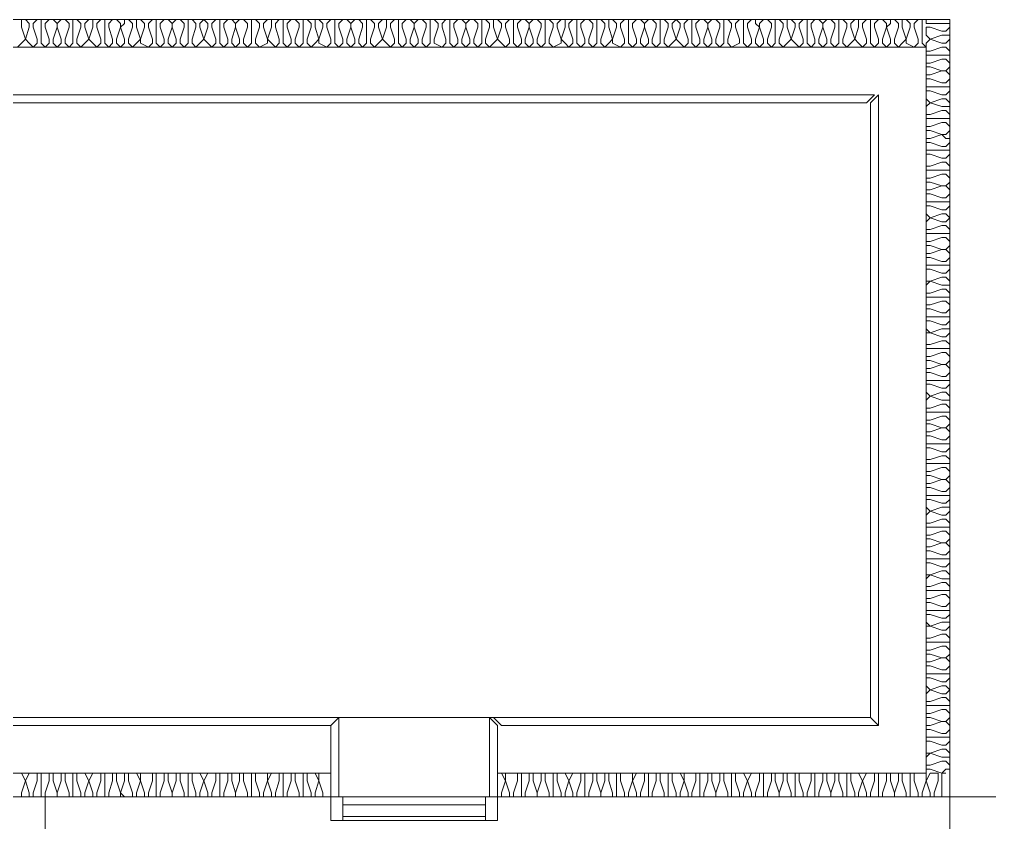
# Model space of a CAD drawing. Header units: millimetres. Extents: x -4011 to 126995, y -1911 to 106700.
# Drawn here: x 64453 to 68254, y 38977 to 42124 of the extents above; entities that cross this region are included whole.
import ezdxf

# ---------------------------------------------------------------- set-up
doc = ezdxf.new("R2010")
doc.units = ezdxf.units.MM
doc.layers.add('PDF_형상', color=7, linetype='Continuous')

msp = doc.modelspace()

# ---------------------------------------------------------------- linework, layer by layer
at = {"layer": 'PDF_형상', "lineweight": 5}
for points in [[(62953.4, 42124.4), (68098.4, 42124.4), (68098.4, 30777.2), (69404.1, 30777.2), (69404.1, 30979.3), (68300.5, 30979.3), (68300.5, 34430.1), (71704.7, 34430.1), (71704.7, 31181.3), (71906.7, 31181.3), (71906.7, 38673.6)], [(64445.6, 42015.5), (64461.1, 42031.1), (64476.7, 42046.6), (64492.2, 42031.1), (64507.8, 42015.5), (64523.3, 42031.1), (64523.3, 42046.6), (64507.8, 42093.3), (64507.8, 42108.8), (64523.3, 42124.4), (64538.9, 42124.4), (64538.9, 42108.8), (64538.9, 42093.3), (64538.9, 42046.6), (64538.9, 42031.1), (64554.4, 42015.5), (64569.9, 42031.1), (64569.9, 42046.6), (64554.4, 42093.3), (64554.4, 42108.8), (64569.9, 42124.4), (64585.5, 42124.4), (64601, 42108.8), (64601, 42093.3), (64585.5, 42046.6), (64585.5, 42031.1), (64601, 42015.5), (64616.6, 42031.1), (64616.6, 42046.6), (64601, 42093.3), (64601, 42108.8), (64616.6, 42124.4), (64632.1, 42124.4), (64647.7, 42108.8), (64647.7, 42093.3), (64632.1, 42046.6), (64632.1, 42031.1), (64647.7, 42015.5), (64663.2, 42031.1), (64663.2, 42046.6), (64663.2, 42093.3), (64663.2, 42108.8), (64663.2, 42124.4), (64678.8, 42124.4), (64694.3, 42108.8), (64694.3, 42093.3), (64678.8, 42046.6), (64678.8, 42031.1), (64694.3, 42015.5), (64709.8, 42031.1), (64725.4, 42046.6), (64740.9, 42031.1), (64756.5, 42015.5), (64772, 42031.1), (64772, 42046.6), (64756.5, 42093.3), (64756.5, 42108.8), (64772, 42124.4), (64787.6, 42124.4), (64787.6, 42108.8), (64787.6, 42093.3), (64787.6, 42046.6), (64787.6, 42031.1), (64803.1, 42015.5), (64818.7, 42031.1), (64818.7, 42046.6), (64803.1, 42093.3), (64803.1, 42108.8), (64818.7, 42124.4), (64834.2, 42124.4), (64849.7, 42108.8), (64849.7, 42093.3), (64834.2, 42046.6), (64834.2, 42031.1), (64849.7, 42015.5), (64865.3, 42031.1), (64865.3, 42046.6), (64849.7, 42093.3), (64865.3, 42108.8), (64865.3, 42124.4), (64880.8, 42124.4), (64896.4, 42108.8), (64896.4, 42093.3), (64880.8, 42046.6), (64880.8, 42031.1), (64896.4, 42015.5), (64911.9, 42031.1), (64927.5, 42046.6), (64927.5, 42031.1), (64958.5, 42015.5), (64974.1, 42031.1), (64974.1, 42046.6), (64958.5, 42093.3), (64958.5, 42108.8), (64974.1, 42124.4), (64989.6, 42124.4), (64989.6, 42108.8), (64989.6, 42093.3), (64989.6, 42046.6), (64989.6, 42031.1), (65005.2, 42015.5), (65020.7, 42031.1), (65020.7, 42046.6), (65005.2, 42093.3), (65005.2, 42108.8), (65020.7, 42124.4), (65036.3, 42124.4), (65051.8, 42108.8), (65051.8, 42093.3), (65036.3, 42046.6), (65036.3, 42031.1), (65051.8, 42015.5), (65067.4, 42031.1), (65067.4, 42046.6), (65051.8, 42093.3), (65051.8, 42108.8), (65067.4, 42124.4), (65082.9, 42124.4), (65098.4, 42108.8), (65098.4, 42093.3), (65082.9, 42046.6), (65082.9, 42031.1), (65098.4, 42015.5), (65114, 42031.1), (65114, 42046.6), (65114, 42093.3), (65114, 42108.8), (65114, 42124.4), (65129.5, 42124.4), (65145.1, 42108.8), (65145.1, 42093.3), (65129.5, 42046.6), (65129.5, 42031.1), (65145.1, 42015.5), (65160.6, 42031.1), (65176.2, 42046.6), (65191.7, 42031.1), (65207.3, 42015.5), (65222.8, 42031.1), (65222.8, 42046.6), (65207.3, 42093.3), (65207.3, 42108.8), (65222.8, 42124.4), (65238.3, 42124.4), (65238.3, 42108.8), (65238.3, 42093.3), (65238.3, 42046.6), (65238.3, 42031.1), (65253.9, 42015.5), (65269.4, 42031.1), (65269.4, 42046.6), (65253.9, 42093.3), (65253.9, 42108.8), (65269.4, 42124.4), (65285, 42124.4), (65300.5, 42108.8), (65300.5, 42093.3), (65285, 42046.6), (65285, 42031.1), (65300.5, 42015.5), (65316.1, 42031.1), (65316.1, 42046.6), (65300.5, 42093.3), (65300.5, 42108.8), (65316.1, 42124.4), (65331.6, 42124.4), (65347.1, 42108.8), (65347.1, 42093.3), (65331.6, 42046.6), (65331.6, 42031.1), (65347.1, 42015.5), (65362.7, 42031.1), (65362.7, 42046.6), (65362.7, 42093.3), (65362.7, 42108.8), (65362.7, 42124.4), (65378.2, 42124.4), (65393.8, 42108.8), (65393.8, 42093.3), (65378.2, 42046.6), (65378.2, 42031.1), (65393.8, 42015.5), (65424.9, 42031.1), (65424.9, 42046.6), (65440.4, 42031.1), (65456, 42015.5), (65471.5, 42031.1), (65471.5, 42046.6), (65456, 42093.3), (65456, 42108.8), (65471.5, 42124.4), (65487, 42124.4), (65487, 42108.8), (65487, 42093.3), (65487, 42046.6), (65487, 42031.1), (65502.6, 42015.5), (65518.1, 42031.1), (65518.1, 42046.6), (65502.6, 42093.3), (65502.6, 42108.8), (65518.1, 42124.4), (65533.7, 42124.4), (65549.2, 42108.8), (65549.2, 42093.3), (65533.7, 42046.6), (65533.7, 42031.1), (65549.2, 42015.5), (65564.8, 42031.1), (65564.8, 42046.6), (65564.8, 42093.3), (65564.8, 42108.8), (65564.8, 42124.4), (65580.3, 42124.4), (65595.9, 42108.8), (65595.9, 42093.3), (65580.3, 42046.6), (65580.3, 42031.1), (65595.9, 42015.5), (65611.4, 42031.1), (65626.9, 42046.6), (65626.9, 42031.1), (65658, 42015.5), (65673.6, 42031.1), (65673.6, 42046.6), (65658, 42093.3), (65658, 42108.8), (65673.6, 42124.4), (65689.1, 42124.4), (65689.1, 42108.8), (65689.1, 42093.3), (65689.1, 42046.6), (65689.1, 42031.1), (65704.7, 42015.5), (65720.2, 42031.1), (65720.2, 42046.6), (65704.7, 42093.3), (65704.7, 42108.8), (65720.2, 42124.4), (65735.7, 42124.4), (65751.3, 42108.8), (65751.3, 42093.3), (65735.7, 42046.6), (65735.7, 42031.1), (65751.3, 42015.5), (65766.8, 42031.1), (65766.8, 42046.6), (65751.3, 42093.3), (65751.3, 42108.8), (65766.8, 42124.4), (65782.4, 42124.4), (65797.9, 42108.8), (65797.9, 42093.3), (65782.4, 42046.6), (65782.4, 42031.1), (65797.9, 42015.5), (65813.5, 42031.1), (65813.5, 42046.6), (65813.5, 42093.3), (65813.5, 42108.8), (65813.5, 42124.4), (65829, 42124.4), (65844.6, 42108.8), (65844.6, 42093.3), (65829, 42046.6), (65829, 42031.1), (65844.6, 42015.5), (65860.1, 42031.1), (65875.6, 42046.6), (65891.2, 42031.1), (65906.7, 42015.5), (65922.3, 42031.1), (65922.3, 42046.6), (65906.7, 42093.3), (65906.7, 42108.8), (65922.3, 42124.4), (65937.8, 42124.4), (65937.8, 42108.8), (65937.8, 42093.3), (65937.8, 42046.6), (65937.8, 42031.1), (65953.4, 42015.5), (65968.9, 42031.1), (65968.9, 42046.6), (65953.4, 42093.3), (65953.4, 42108.8), (65968.9, 42124.4), (65984.5, 42124.4), (66000, 42108.8), (66000, 42093.3), (65984.5, 42046.6), (65984.5, 42031.1), (66000, 42015.5), (66015.5, 42031.1), (66015.5, 42046.6), (66000, 42093.3), (66000, 42108.8), (66015.5, 42124.4), (66031.1, 42124.4), (66046.6, 42108.8), (66046.6, 42093.3), (66031.1, 42046.6), (66031.1, 42031.1), (66046.6, 42015.5), (66062.2, 42031.1), (66062.2, 42046.6), (66062.2, 42093.3), (66062.2, 42108.8), (66062.2, 42124.4), (66077.7, 42124.4), (66093.3, 42108.8), (66093.3, 42093.3), (66077.7, 42046.6), (66077.7, 42031.1), (66108.8, 42015.5), (66124.3, 42031.1), (66124.3, 42046.6), (66108.8, 42093.3), (66108.8, 42108.8), (66124.3, 42124.4), (66139.9, 42124.4), (66139.9, 42108.8), (66139.9, 42093.3), (66139.9, 42046.6), (66139.9, 42031.1), (66155.4, 42015.5), (66171, 42031.1), (66171, 42046.6), (66155.4, 42093.3), (66155.4, 42108.8), (66171, 42124.4), (66186.5, 42124.4), (66202.1, 42108.8), (66202.1, 42093.3), (66186.5, 42046.6), (66186.5, 42031.1), (66202.1, 42015.5), (66217.6, 42031.1), (66217.6, 42046.6), (66202.1, 42093.3), (66202.1, 42108.8), (66217.6, 42124.4), (66233.2, 42124.4), (66248.7, 42108.8), (66248.7, 42093.3), (66233.2, 42046.6), (66233.2, 42031.1), (66248.7, 42015.5), (66264.2, 42031.1), (66264.2, 42046.6), (66264.2, 42093.3), (66264.2, 42108.8), (66264.2, 42124.4), (66279.8, 42124.4), (66295.3, 42108.8), (66295.3, 42093.3), (66279.8, 42046.6), (66279.8, 42031.1), (66295.3, 42015.5), (66310.9, 42031.1), (66326.4, 42046.6), (66342, 42031.1), (66357.5, 42015.5), (66373.1, 42031.1), (66373.1, 42046.6), (66357.5, 42093.3), (66357.5, 42108.8), (66373.1, 42124.4), (66388.6, 42124.4), (66388.6, 42108.8), (66388.6, 42093.3), (66388.6, 42046.6), (66388.6, 42031.1), (66404.1, 42015.5), (66419.7, 42031.1), (66419.7, 42046.6), (66404.1, 42093.3), (66404.1, 42108.8), (66419.7, 42124.4), (66435.2, 42124.4), (66450.8, 42108.8), (66450.8, 42093.3), (66435.2, 42046.6), (66435.2, 42031.1), (66450.8, 42015.5), (66466.3, 42031.1), (66466.3, 42046.6), (66450.8, 42093.3), (66450.8, 42108.8), (66466.3, 42124.4), (66481.9, 42124.4), (66497.4, 42108.8), (66497.4, 42093.3), (66481.9, 42046.6), (66481.9, 42031.1), (66497.4, 42015.5), (66512.9, 42031.1), (66512.9, 42046.6), (66512.9, 42093.3), (66512.9, 42108.8), (66512.9, 42124.4), (66528.5, 42124.4), (66544, 42108.8), (66544, 42093.3), (66528.5, 42046.6), (66528.5, 42031.1), (66544, 42015.5), (66575.1, 42031.1), (66575.1, 42046.6), (66590.7, 42031.1), (66606.2, 42015.5), (66621.8, 42031.1), (66621.8, 42046.6), (66606.2, 42093.3), (66606.2, 42108.8), (66621.8, 42124.4), (66637.3, 42124.4), (66637.3, 42108.8), (66637.3, 42093.3), (66637.3, 42046.6), (66637.3, 42031.1), (66652.8, 42015.5), (66668.4, 42031.1), (66668.4, 42046.6), (66652.8, 42093.3), (66652.8, 42108.8), (66668.4, 42124.4), (66683.9, 42124.4), (66699.5, 42108.8), (66699.5, 42093.3), (66683.9, 42046.6), (66683.9, 42031.1), (66699.5, 42015.5), (66715, 42031.1), (66715, 42046.6), (66715, 42093.3), (66715, 42108.8), (66715, 42124.4), (66730.6, 42124.4), (66746.1, 42108.8), (66746.1, 42093.3), (66730.6, 42046.6), (66730.6, 42031.1), (66746.1, 42015.5), (66761.7, 42031.1), (66777.2, 42046.6), (66777.2, 42031.1), (66808.3, 42015.5), (66823.8, 42031.1), (66823.8, 42046.6), (66808.3, 42093.3), (66808.3, 42108.8), (66823.8, 42124.4), (66839.4, 42124.4), (66839.4, 42108.8), (66839.4, 42093.3), (66839.4, 42046.6), (66839.4, 42031.1), (66854.9, 42015.5), (66870.5, 42031.1), (66870.5, 42046.6), (66854.9, 42093.3), (66854.9, 42108.8), (66870.5, 42124.4), (66886, 42124.4), (66901.5, 42108.8), (66901.5, 42093.3), (66886, 42046.6), (66886, 42031.1), (66901.5, 42015.5), (66917.1, 42031.1), (66917.1, 42046.6), (66901.5, 42093.3), (66901.5, 42108.8), (66917.1, 42124.4), (66932.6, 42124.4), (66948.2, 42108.8), (66948.2, 42093.3), (66932.6, 42046.6), (66932.6, 42031.1), (66948.2, 42015.5), (66963.7, 42031.1), (66963.7, 42046.6), (66963.7, 42093.3), (66963.7, 42108.8), (66963.7, 42124.4), (66979.3, 42124.4), (66994.8, 42108.8), (66994.8, 42093.3), (66979.3, 42046.6), (66979.3, 42031.1), (66994.8, 42015.5), (67010.4, 42031.1), (67025.9, 42046.6), (67041.4, 42031.1), (67057, 42015.5), (67072.5, 42031.1), (67072.5, 42046.6), (67057, 42093.3), (67057, 42108.8), (67072.5, 42124.4), (67088.1, 42124.4), (67088.1, 42108.8), (67088.1, 42093.3), (67088.1, 42046.6), (67088.1, 42031.1), (67103.6, 42015.5), (67119.2, 42031.1), (67119.2, 42046.6), (67103.6, 42093.3), (67103.6, 42108.8), (67119.2, 42124.4), (67134.7, 42124.4), (67150.3, 42108.8), (67150.3, 42093.3), (67134.7, 42046.6), (67134.7, 42031.1), (67150.3, 42015.5), (67165.8, 42031.1), (67165.8, 42046.6), (67150.3, 42093.3), (67150.3, 42108.8), (67165.8, 42124.4), (67181.3, 42124.4), (67196.9, 42108.8), (67196.9, 42093.3), (67181.3, 42046.6), (67181.3, 42031.1), (67196.9, 42015.5), (67212.4, 42031.1), (67212.4, 42046.6), (67212.4, 42093.3), (67212.4, 42108.8), (67212.4, 42124.4), (67228, 42124.4), (67243.5, 42108.8), (67243.5, 42093.3), (67228, 42046.6), (67228, 42031.1), (67243.5, 42015.5), (67274.6, 42031.1), (67274.6, 42046.6), (67259.1, 42093.3), (67259.1, 42108.8), (67274.6, 42124.4), (67290.1, 42124.4), (67290.1, 42108.8), (67290.1, 42093.3), (67290.1, 42046.6), (67290.1, 42031.1), (67305.7, 42015.5), (67321.2, 42031.1), (67321.2, 42046.6), (67305.7, 42093.3), (67305.7, 42108.8), (67321.2, 42124.4), (67336.8, 42124.4), (67336.8, 42108.8), (67352.3, 42093.3), (67336.8, 42046.6), (67336.8, 42031.1), (67352.3, 42015.5), (67367.9, 42031.1), (67367.9, 42046.6), (67352.3, 42093.3), (67352.3, 42108.8), (67367.9, 42124.4), (67383.4, 42124.4), (67399, 42108.8), (67399, 42093.3), (67383.4, 42046.6), (67383.4, 42031.1), (67399, 42015.5), (67414.5, 42031.1), (67414.5, 42046.6), (67414.5, 42093.3), (67414.5, 42108.8), (67414.5, 42124.4), (67430, 42124.4), (67445.6, 42108.8), (67445.6, 42093.3), (67430, 42046.6), (67430, 42031.1), (67445.6, 42015.5), (67461.1, 42031.1), (67476.7, 42046.6), (67492.2, 42031.1), (67507.8, 42015.5), (67523.3, 42031.1), (67523.3, 42046.6), (67507.8, 42093.3), (67507.8, 42108.8), (67523.3, 42124.4), (67538.9, 42124.4), (67538.9, 42108.8), (67538.9, 42093.3), (67538.9, 42046.6), (67538.9, 42031.1), (67554.4, 42015.5), (67569.9, 42031.1), (67569.9, 42046.6), (67554.4, 42093.3), (67554.4, 42108.8), (67569.9, 42124.4), (67585.5, 42124.4), (67601, 42108.8), (67601, 42093.3), (67585.5, 42046.6), (67585.5, 42031.1), (67601, 42015.5), (67616.6, 42031.1), (67616.6, 42046.6), (67601, 42093.3), (67601, 42108.8), (67616.6, 42124.4), (67632.1, 42124.4), (67647.7, 42108.8), (67647.7, 42093.3), (67632.1, 42046.6), (67632.1, 42031.1), (67647.7, 42015.5), (67663.2, 42031.1), (67663.2, 42046.6), (67663.2, 42093.3), (67663.2, 42108.8), (67663.2, 42124.4), (67678.8, 42124.4), (67694.3, 42108.8), (67694.3, 42093.3), (67678.8, 42046.6), (67678.8, 42031.1), (67694.3, 42015.5), (67709.8, 42031.1), (67725.4, 42046.6), (67740.9, 42031.1), (67756.5, 42015.5), (67772, 42031.1), (67772, 42046.6), (67756.5, 42093.3), (67756.5, 42108.8), (67772, 42124.4), (67787.6, 42124.4), (67787.6, 42108.8), (67787.6, 42093.3), (67787.6, 42046.6), (67787.6, 42031.1), (67803.1, 42015.5), (67818.6, 42031.1), (67818.6, 42046.6), (67803.1, 42093.3), (67803.1, 42108.8), (67818.6, 42124.4), (67834.2, 42124.4), (67849.7, 42108.8), (67849.7, 42093.3), (67834.2, 42046.6), (67834.2, 42031.1), (67849.7, 42015.5), (67865.3, 42031.1), (67865.3, 42046.6), (67849.7, 42093.3), (67865.3, 42108.8), (67865.3, 42124.4), (67880.8, 42124.4), (67896.4, 42108.8), (67896.4, 42093.3), (67880.8, 42046.6), (67880.8, 42031.1), (67896.4, 42015.5), (67911.9, 42031.1), (67927.5, 42046.6), (67927.5, 42031.1), (67958.5, 42015.5), (67974.1, 42031.1), (67974.1, 42046.6), (67958.5, 42093.3), (67958.5, 42108.8), (67974.1, 42124.4), (67989.6, 42124.4), (67989.6, 42108.8), (67989.6, 42093.3), (67989.6, 42046.6), (67989.6, 42031.1), (68005.2, 42015.5), (68005.2, 42000), (68020.7, 42000), (68067.4, 42015.5), (68082.9, 42015.5), (68098.4, 42000), (68098.4, 41984.5), (68082.9, 41984.5), (68067.4, 41984.5), (68020.7, 41984.5), (68005.2, 41984.5), (68005.2, 41968.9), (68005.2, 41953.4), (68020.7, 41953.4), (68067.4, 41968.9), (68082.9, 41968.9), (68098.4, 41953.4), (68098.4, 41937.8), (68082.9, 41922.3), (68067.4, 41922.3), (68020.7, 41937.8), (68005.2, 41937.8), (68005.2, 41922.3), (68005.2, 41906.7), (68020.7, 41906.7), (68067.4, 41922.3), (68082.9, 41922.3), (68098.4, 41906.7), (68098.4, 41891.2), (68082.9, 41875.6), (68067.4, 41875.6), (68020.7, 41891.2), (68005.2, 41891.2), (68005.2, 41875.6), (68005.2, 41860.1), (68020.7, 41860.1), (68067.4, 41860.1), (68082.9, 41860.1), (68098.4, 41860.1), (68098.4, 41844.6), (68082.9, 41829), (68067.4, 41829), (68020.7, 41844.6), (68005.2, 41844.6), (68005.2, 41829), (68005.2, 41813.5), (68020.7, 41797.9), (68005.2, 41782.4), (68005.2, 41766.8), (68005.2, 41751.3), (68020.7, 41751.3), (68067.4, 41766.8), (68082.9, 41766.8), (68098.4, 41751.3), (68098.4, 41735.7), (68082.9, 41735.7), (68067.4, 41735.7), (68020.7, 41735.7), (68005.2, 41735.7), (68005.2, 41720.2), (68005.2, 41704.7), (68020.7, 41704.7), (68067.4, 41720.2), (68082.9, 41720.2), (68098.4, 41704.7), (68098.4, 41689.1), (68082.9, 41673.6), (68067.4, 41673.6), (68020.7, 41689.1), (68005.2, 41689.1), (68005.2, 41673.6), (68005.2, 41658), (68020.7, 41658), (68067.4, 41673.6), (68082.9, 41658), (68098.4, 41658), (68098.4, 41642.5), (68082.9, 41626.9), (68067.4, 41626.9), (68020.7, 41642.5), (68005.2, 41642.5), (68005.2, 41626.9), (68005.2, 41611.4), (68020.7, 41611.4), (68067.4, 41611.4), (68082.9, 41611.4), (68098.4, 41611.4), (68098.4, 41595.9), (68082.9, 41580.3), (68067.4, 41580.3), (68020.7, 41595.9), (68005.2, 41595.9), (68005.2, 41564.8), (68005.2, 41549.2), (68020.7, 41549.2), (68067.4, 41564.8), (68082.9, 41564.8), (68098.4, 41549.2), (68098.4, 41533.7), (68082.9, 41533.7), (68067.4, 41533.7), (68020.7, 41533.7), (68005.2, 41533.7), (68005.2, 41518.1), (68005.2, 41502.6), (68020.7, 41502.6), (68067.4, 41518.1), (68082.9, 41518.1), (68098.4, 41502.6), (68098.4, 41487), (68082.9, 41471.5), (68067.4, 41471.5), (68020.7, 41487), (68005.2, 41487), (68005.2, 41471.5), (68005.2, 41456), (68020.7, 41456), (68067.4, 41471.5), (68082.9, 41471.5), (68098.4, 41456), (68098.4, 41440.4), (68082.9, 41424.9), (68067.4, 41424.9), (68020.7, 41440.4), (68005.2, 41440.4), (68005.2, 41424.9), (68005.2, 41409.3), (68020.7, 41409.3), (68067.4, 41409.3), (68082.9, 41409.3), (68098.4, 41409.3), (68098.4, 41393.8), (68082.9, 41378.2), (68067.4, 41378.2), (68020.7, 41393.8), (68005.2, 41393.8), (68005.2, 41378.2), (68005.2, 41362.7), (68020.7, 41347.1), (68005.2, 41331.6), (68005.2, 41316.1), (68005.2, 41300.5), (68020.7, 41300.5), (68067.4, 41316.1), (68082.9, 41316.1), (68098.4, 41300.5), (68098.4, 41285), (68082.9, 41285), (68067.4, 41285), (68020.7, 41285), (68005.2, 41285), (68005.2, 41269.4), (68005.2, 41253.9), (68020.7, 41253.9), (68067.4, 41269.4), (68082.9, 41269.4), (68098.4, 41253.9), (68098.4, 41238.3), (68082.9, 41222.8), (68067.4, 41222.8), (68020.7, 41238.3), (68005.2, 41238.3), (68005.2, 41222.8), (68005.2, 41207.3), (68020.7, 41207.3), (68067.4, 41222.8), (68082.9, 41222.8), (68098.4, 41207.3), (68098.4, 41191.7), (68082.9, 41176.2), (68067.4, 41176.2), (68020.7, 41191.7), (68005.2, 41191.7), (68005.2, 41176.2), (68005.2, 41160.6), (68020.7, 41160.6), (68067.4, 41160.6), (68082.9, 41160.6), (68098.4, 41160.6), (68098.4, 41145.1), (68082.9, 41129.5), (68067.4, 41129.5), (68020.7, 41145.1), (68005.2, 41145.1), (68005.2, 41129.5), (68005.2, 41098.4), (68020.7, 41098.4), (68005.2, 41082.9), (68005.2, 41067.4), (68005.2, 41051.8), (68020.7, 41051.8), (68067.4, 41067.4), (68082.9, 41067.4), (68098.4, 41051.8), (68098.4, 41036.3), (68082.9, 41036.3), (68067.4, 41036.3), (68020.7, 41036.3), (68005.2, 41036.3), (68005.2, 41020.7), (68005.2, 41005.2), (68020.7, 41005.2), (68067.4, 41020.7), (68082.9, 41020.7), (68098.4, 41005.2), (68098.4, 40989.6), (68082.9, 40974.1), (68067.4, 40974.1), (68020.7, 40989.6), (68005.2, 40989.6), (68005.2, 40974.1), (68005.2, 40958.5), (68020.7, 40958.5), (68067.4, 40958.5), (68082.9, 40958.5), (68098.4, 40958.5), (68098.4, 40943), (68082.9, 40927.5), (68067.4, 40927.5), (68020.7, 40943), (68005.2, 40943), (68005.2, 40927.5), (68005.2, 40911.9), (68020.7, 40896.4), (68005.2, 40896.4), (68005.2, 40865.3), (68005.2, 40849.7), (68020.7, 40849.7), (68067.4, 40865.3), (68082.9, 40865.3), (68098.4, 40849.7), (68098.4, 40834.2), (68082.9, 40834.2), (68067.4, 40834.2), (68020.7, 40834.2), (68005.2, 40834.2), (68005.2, 40818.7), (68005.2, 40803.1), (68020.7, 40803.1), (68067.4, 40818.7), (68082.9, 40818.7), (68098.4, 40803.1), (68098.4, 40787.6), (68082.9, 40772), (68067.4, 40772), (68020.7, 40787.6), (68005.2, 40787.6), (68005.2, 40772), (68005.2, 40756.5), (68020.7, 40756.5), (68067.4, 40772), (68082.9, 40772), (68098.4, 40756.5), (68098.4, 40740.9), (68082.9, 40725.4), (68067.4, 40725.4), (68020.7, 40740.9), (68005.2, 40740.9), (68005.2, 40725.4), (68005.2, 40709.8), (68020.7, 40709.8), (68067.4, 40709.8), (68082.9, 40709.8), (68098.4, 40709.8), (68098.4, 40694.3), (68082.9, 40678.8), (68067.4, 40678.8), (68020.7, 40694.3), (68005.2, 40694.3), (68005.2, 40678.8), (68005.2, 40663.2), (68020.7, 40647.7), (68005.2, 40632.1), (68005.2, 40616.6), (68005.2, 40601), (68020.7, 40601), (68067.4, 40616.6), (68082.9, 40616.6), (68098.4, 40601), (68098.4, 40585.5), (68082.9, 40585.5), (68067.4, 40585.5), (68020.7, 40585.5), (68005.2, 40585.5), (68005.2, 40569.9), (68005.2, 40554.4), (68020.7, 40554.4), (68067.4, 40569.9), (68082.9, 40569.9), (68098.4, 40554.4), (68098.4, 40538.9), (68082.9, 40523.3), (68067.4, 40523.3), (68020.7, 40538.9), (68005.2, 40538.9), (68005.2, 40523.3), (68005.2, 40507.8), (68020.7, 40507.8), (68067.4, 40523.3), (68082.9, 40523.3), (68098.4, 40507.8), (68098.4, 40492.2), (68082.9, 40476.7), (68067.4, 40476.7), (68020.7, 40492.2), (68005.2, 40492.2), (68005.2, 40476.7), (68005.2, 40461.1), (68020.7, 40461.1), (68067.4, 40461.1), (68082.9, 40461.1), (68098.4, 40461.1), (68098.4, 40445.6), (68082.9, 40430.1), (68067.4, 40430.1), (68020.7, 40445.6), (68005.2, 40445.6), (68005.2, 40430.1), (68005.2, 40399), (68020.7, 40399), (68067.4, 40414.5), (68082.9, 40414.5), (68098.4, 40399), (68098.4, 40383.4), (68082.9, 40383.4), (68067.4, 40383.4), (68020.7, 40383.4), (68005.2, 40383.4), (68005.2, 40367.9), (68005.2, 40352.3), (68020.7, 40352.3), (68067.4, 40367.9), (68082.9, 40367.9), (68098.4, 40352.3), (68098.4, 40336.8), (68082.9, 40321.2), (68067.4, 40321.2), (68020.7, 40336.8), (68005.2, 40336.8), (68005.2, 40321.2), (68005.2, 40305.7), (68020.7, 40305.7), (68067.4, 40321.2), (68082.9, 40321.2), (68098.4, 40305.7), (68098.4, 40290.2), (68082.9, 40274.6), (68067.4, 40274.6), (68020.7, 40290.2), (68005.2, 40290.2), (68005.2, 40274.6), (68005.2, 40259.1), (68020.7, 40259.1), (68067.4, 40259.1), (68082.9, 40259.1), (68098.4, 40259.1), (68098.4, 40243.5), (68082.9, 40228), (68067.4, 40228), (68020.7, 40243.5), (68005.2, 40243.5), (68005.2, 40228), (68005.2, 40212.4), (68020.7, 40196.9), (68005.2, 40181.3), (68005.2, 40165.8), (68005.2, 40150.3), (68020.7, 40150.3), (68067.4, 40165.8), (68082.9, 40165.8), (68098.4, 40150.3), (68098.4, 40134.7), (68082.9, 40134.7), (68067.4, 40134.7), (68020.7, 40134.7), (68005.2, 40134.7), (68005.2, 40119.2), (68005.2, 40103.6), (68020.7, 40103.6), (68067.4, 40119.2), (68082.9, 40119.2), (68098.4, 40103.6), (68098.4, 40088.1), (68082.9, 40072.5), (68067.4, 40072.5), (68020.7, 40088.1), (68005.2, 40088.1), (68005.2, 40072.5), (68005.2, 40057), (68020.7, 40057), (68067.4, 40072.5), (68082.9, 40072.5), (68098.4, 40057), (68098.4, 40041.5), (68082.9, 40025.9), (68067.4, 40025.9), (68020.7, 40041.5), (68005.2, 40041.5), (68005.2, 40025.9), (68005.2, 40010.4), (68020.7, 40010.4), (68067.4, 40010.4), (68082.9, 40010.4), (68098.4, 40010.4), (68098.4, 39994.8), (68082.9, 39979.3), (68067.4, 39979.3), (68020.7, 39994.8), (68005.2, 39994.8), (68005.2, 39979.3), (68005.2, 39948.2), (68020.7, 39948.2), (68005.2, 39932.6), (68005.2, 39917.1), (68005.2, 39901.6), (68020.7, 39901.6), (68067.4, 39917.1), (68082.9, 39917.1), (68098.4, 39901.6), (68098.4, 39886), (68082.9, 39886), (68067.4, 39886), (68020.7, 39886), (68005.2, 39886), (68005.2, 39870.5), (68005.2, 39854.9), (68020.7, 39854.9), (68067.4, 39870.5), (68082.9, 39870.5), (68098.4, 39854.9), (68098.4, 39839.4), (68082.9, 39823.8), (68067.4, 39823.8), (68020.7, 39839.4), (68005.2, 39839.4), (68005.2, 39823.8), (68005.2, 39808.3), (68020.7, 39808.3), (68067.4, 39808.3), (68082.9, 39808.3), (68098.4, 39808.3), (68098.4, 39792.7), (68082.9, 39777.2), (68067.4, 39777.2), (68020.7, 39792.7), (68005.2, 39792.7), (68005.2, 39777.2), (68005.2, 39761.7), (68020.7, 39746.1), (68005.2, 39746.1), (68005.2, 39715), (68005.2, 39699.5), (68020.7, 39699.5), (68067.4, 39715), (68082.9, 39715), (68098.4, 39699.5), (68098.4, 39683.9), (68082.9, 39683.9), (68067.4, 39683.9), (68020.7, 39683.9), (68005.2, 39683.9), (68005.2, 39668.4), (68005.2, 39652.9), (68020.7, 39652.9), (68067.4, 39668.4), (68082.9, 39668.4), (68098.4, 39652.9), (68098.4, 39637.3), (68082.9, 39621.8), (68067.4, 39621.8), (68020.7, 39637.3), (68005.2, 39637.3), (68005.2, 39621.8), (68005.2, 39606.2), (68020.7, 39606.2), (68067.4, 39621.8), (68082.9, 39621.8), (68098.4, 39606.2), (68098.4, 39590.7), (68082.9, 39575.1), (68067.4, 39575.1), (68020.7, 39590.7), (68005.2, 39590.7), (68005.2, 39575.1), (68005.2, 39559.6), (68020.7, 39559.6), (68067.4, 39559.6), (68082.9, 39559.6), (68098.4, 39559.6), (68098.4, 39544), (68082.9, 39528.5), (68067.4, 39528.5), (68020.7, 39544), (68005.2, 39544), (68005.2, 39528.5), (68005.2, 39513), (68020.7, 39497.4), (68005.2, 39481.9), (68005.2, 39466.3), (68005.2, 39450.8), (68020.7, 39450.8), (68067.4, 39466.3), (68082.9, 39466.3), (68098.4, 39450.8), (68098.4, 39435.2), (68082.9, 39435.2), (68067.4, 39435.2), (68020.7, 39435.2), (68005.2, 39435.2), (68005.2, 39419.7), (68005.2, 39404.1), (68020.7, 39404.1), (68067.4, 39419.7), (68082.9, 39419.7), (68098.4, 39404.1), (68098.4, 39388.6), (68082.9, 39373.1), (68067.4, 39373.1), (68020.7, 39388.6), (68005.2, 39388.6), (68005.2, 39373.1), (68005.2, 39357.5), (68020.7, 39357.5), (68067.4, 39373.1), (68082.9, 39373.1), (68098.4, 39357.5), (68098.4, 39342), (68082.9, 39326.4), (68067.4, 39326.4), (68020.7, 39342), (68005.2, 39342), (68005.2, 39326.4), (68005.2, 39310.9), (68020.7, 39310.9), (68067.4, 39310.9), (68082.9, 39310.9), (68098.4, 39310.9), (68098.4, 39295.3), (68082.9, 39279.8), (68067.4, 39279.8), (68020.7, 39295.3), (68005.2, 39295.3), (68005.2, 39279.8), (68005.2, 39248.7), (68020.7, 39248.7), (68005.2, 39233.2), (68005.2, 39217.6), (68005.2, 39202.1), (68020.7, 39202.1), (68067.4, 39217.6), (68082.9, 39217.6), (68098.4, 39202.1), (68098.4, 39186.5), (68082.9, 39186.5), (68067.4, 39171), (68020.7, 39186.5), (68005.2, 39186.5), (68005.2, 39171)], [(68005.2, 42124.4), (68005.2, 42108.8), (68020.7, 42108.8), (68067.4, 42108.8), (68082.9, 42108.8), (68098.4, 42108.8), (68098.4, 42093.3), (68082.9, 42077.7), (68067.4, 42077.7), (68020.7, 42093.3), (68005.2, 42093.3), (68005.2, 42077.7), (68005.2, 42062.2), (68020.7, 42046.6), (68005.2, 42031.1), (68005.2, 42015.5)], [(68082.9, 39171), (68067.4, 39171), (68067.4, 39139.9), (68067.4, 39093.3), (68067.4, 39077.7), (68051.8, 39077.7), (68036.3, 39077.7), (68036.3, 39093.3), (68051.8, 39139.9), (68051.8, 39171), (68036.3, 39171), (68020.7, 39171), (68005.2, 39139.9), (68005.2, 39171), (67974.1, 39171), (67958.5, 39171), (67958.5, 39139.9), (67974.1, 39093.3), (67974.1, 39077.7), (67958.5, 39077.7), (67943, 39077.7), (67943, 39093.3), (67943, 39139.9), (67943, 39171), (67927.5, 39171), (67911.9, 39171), (67911.9, 39139.9), (67927.5, 39093.3), (67927.5, 39077.7), (67911.9, 39077.7), (67896.4, 39077.7), (67880.8, 39077.7), (67880.8, 39093.3), (67896.4, 39139.9), (67896.4, 39171), (67880.8, 39171), (67865.3, 39171), (67865.3, 39139.9), (67880.8, 39093.3), (67880.8, 39077.7), (67865.3, 39077.7), (67849.7, 39077.7), (67834.2, 39077.7), (67834.2, 39093.3), (67849.7, 39139.9), (67849.7, 39171), (67834.2, 39171), (67818.6, 39171), (67818.6, 39139.9), (67818.6, 39093.3), (67818.6, 39077.7), (67803.1, 39077.7), (67787.6, 39077.7), (67787.6, 39093.3), (67803.1, 39139.9), (67803.1, 39171), (67787.6, 39171), (67772, 39171), (67756.5, 39139.9), (67740.9, 39171), (67725.4, 39171), (67709.8, 39171), (67709.8, 39139.9), (67725.4, 39093.3), (67725.4, 39077.7), (67709.8, 39077.7), (67694.3, 39077.7), (67694.3, 39093.3), (67694.3, 39139.9), (67694.3, 39171), (67678.8, 39171), (67663.2, 39171), (67663.2, 39139.9), (67678.8, 39093.3), (67678.8, 39077.7), (67663.2, 39077.7), (67647.7, 39077.7), (67632.1, 39077.7), (67632.1, 39093.3), (67647.7, 39139.9), (67647.7, 39171), (67632.1, 39171), (67616.6, 39171), (67616.6, 39139.9), (67632.1, 39093.3), (67632.1, 39077.7), (67616.6, 39077.7), (67601, 39077.7), (67585.5, 39077.7), (67585.5, 39093.3), (67601, 39139.9), (67601, 39171), (67585.5, 39171), (67569.9, 39171), (67569.9, 39139.9), (67569.9, 39093.3), (67569.9, 39077.7), (67554.4, 39077.7), (67538.9, 39077.7), (67538.9, 39093.3), (67554.4, 39139.9), (67554.4, 39171), (67538.9, 39171), (67507.8, 39171), (67507.8, 39139.9), (67523.3, 39093.3), (67523.3, 39077.7), (67507.8, 39077.7), (67492.2, 39077.7), (67492.2, 39093.3), (67492.2, 39139.9), (67492.2, 39171), (67476.7, 39171), (67461.1, 39171), (67461.1, 39139.9), (67476.7, 39093.3), (67476.7, 39077.7), (67461.1, 39077.7), (67445.6, 39077.7), (67430, 39077.7), (67430, 39093.3), (67445.6, 39139.9), (67445.6, 39171), (67430, 39171), (67414.5, 39171), (67414.5, 39139.9), (67430, 39093.3), (67430, 39077.7), (67414.5, 39077.7), (67399, 39077.7), (67383.4, 39077.7), (67383.4, 39093.3), (67399, 39139.9), (67399, 39171), (67383.4, 39171), (67367.9, 39171), (67367.9, 39139.9), (67367.9, 39093.3), (67367.9, 39077.7), (67352.3, 39077.7), (67336.8, 39077.7), (67336.8, 39093.3), (67352.3, 39139.9), (67352.3, 39171), (67336.8, 39171), (67321.2, 39171), (67305.7, 39139.9), (67290.1, 39171), (67274.6, 39171), (67259.1, 39171), (67259.1, 39139.9), (67274.6, 39093.3), (67274.6, 39077.7), (67259.1, 39077.7), (67243.5, 39077.7), (67243.5, 39093.3), (67243.5, 39139.9), (67243.5, 39171), (67228, 39171), (67212.4, 39171), (67212.4, 39139.9), (67228, 39093.3), (67228, 39077.7), (67212.4, 39077.7), (67196.9, 39077.7), (67181.3, 39077.7), (67181.3, 39093.3), (67196.9, 39139.9), (67196.9, 39171), (67181.3, 39171), (67165.8, 39171), (67165.8, 39139.9), (67181.3, 39093.3), (67181.3, 39077.7), (67165.8, 39077.7), (67150.3, 39077.7), (67134.7, 39077.7), (67134.7, 39093.3), (67150.3, 39139.9), (67150.3, 39171), (67134.7, 39171), (67119.2, 39171), (67119.2, 39139.9), (67119.2, 39093.3), (67119.2, 39077.7), (67103.6, 39077.7), (67088.1, 39077.7), (67088.1, 39093.3), (67103.6, 39139.9), (67103.6, 39171), (67088.1, 39171), (67057, 39171), (67057, 39139.9), (67041.4, 39171), (67025.9, 39171), (67010.4, 39171), (67010.4, 39139.9), (67025.9, 39093.3), (67025.9, 39077.7), (67010.4, 39077.7), (66994.8, 39077.7), (66994.8, 39093.3), (66994.8, 39139.9), (66994.8, 39171), (66979.3, 39171), (66963.7, 39171), (66963.7, 39139.9), (66979.3, 39093.3), (66979.3, 39077.7), (66963.7, 39077.7), (66948.2, 39077.7), (66932.6, 39077.7), (66932.6, 39093.3), (66948.2, 39139.9), (66948.2, 39171), (66932.6, 39171), (66917.1, 39171), (66917.1, 39139.9), (66917.1, 39093.3), (66917.1, 39077.7), (66901.5, 39077.7), (66886, 39077.7), (66886, 39093.3), (66901.5, 39139.9), (66901.5, 39171), (66886, 39171), (66870.5, 39171), (66854.9, 39139.9), (66854.9, 39171), (66823.8, 39171), (66808.3, 39171), (66808.3, 39139.9), (66823.8, 39093.3), (66823.8, 39077.7), (66808.3, 39077.7), (66792.7, 39077.7), (66792.7, 39093.3), (66792.7, 39139.9), (66792.7, 39171), (66777.2, 39171), (66761.7, 39171), (66761.7, 39139.9), (66777.2, 39093.3), (66777.2, 39077.7), (66761.7, 39077.7), (66746.1, 39077.7), (66730.6, 39077.7), (66730.6, 39093.3), (66746.1, 39139.9), (66746.1, 39171), (66730.6, 39171), (66715, 39171), (66715, 39139.9), (66730.6, 39093.3), (66730.6, 39077.7), (66715, 39077.7), (66699.5, 39077.7), (66683.9, 39077.7), (66683.9, 39093.3), (66699.5, 39139.9), (66699.5, 39171), (66683.9, 39171), (66668.4, 39171), (66668.4, 39139.9), (66668.4, 39093.3), (66668.4, 39077.7), (66652.8, 39077.7), (66637.3, 39077.7), (66637.3, 39093.3), (66652.8, 39139.9), (66652.8, 39171), (66637.3, 39171), (66621.8, 39171), (66606.2, 39139.9), (66590.7, 39171), (66575.1, 39171), (66559.6, 39171), (66559.6, 39139.9), (66575.1, 39093.3), (66575.1, 39077.7), (66559.6, 39077.7), (66544, 39077.7), (66544, 39093.3), (66544, 39139.9), (66544, 39171), (66528.5, 39171), (66512.9, 39171), (66512.9, 39139.9), (66528.5, 39093.3), (66528.5, 39077.7), (66512.9, 39077.7), (66497.4, 39077.7), (66481.9, 39077.7), (66481.9, 39093.3), (66497.4, 39139.9), (66497.4, 39171), (66481.9, 39171), (66466.3, 39171), (66466.3, 39139.9), (66481.9, 39093.3), (66481.9, 39077.7), (66466.3, 39077.7), (66450.8, 39077.7), (66435.2, 39077.7), (66435.2, 39093.3), (66450.8, 39139.9), (66450.8, 39171), (66435.2, 39171), (66419.7, 39171), (66419.7, 39139.9), (66419.7, 39093.3), (66419.7, 39077.7), (66404.1, 39077.7), (66388.6, 39077.7), (66388.6, 39093.3), (66404.1, 39139.9), (66404.1, 39171), (66388.6, 39171), (66357.5, 39171), (66357.5, 39139.9), (66342, 39171), (66326.4, 39171), (68005.2, 39171), (68005.2, 42015.5), (62253.9, 42015.5)], [(66310.9, 39388.6), (48823.8, 39388.6), (48823.8, 19414.5), (48854.9, 19445.6), (48854.9, 39357.5), (48823.8, 39388.6)], [(63854.9, 39171), (65673.6, 39171)], [(65658, 39171), (65626.9, 39171), (65626.9, 39139.9), (65611.4, 39171), (65595.9, 39171), (65580.3, 39171), (65580.3, 39139.9), (65595.9, 39093.3), (65595.9, 39077.7), (65580.3, 39077.7), (65564.8, 39077.7), (65564.8, 39093.3), (65564.8, 39139.9), (65564.8, 39171), (65549.2, 39171), (65533.7, 39171), (65533.7, 39139.9), (65549.2, 39093.3), (65549.2, 39077.7), (65533.7, 39077.7), (65518.1, 39077.7), (65502.6, 39077.7), (65502.6, 39093.3), (65518.1, 39139.9), (65518.1, 39171), (65502.6, 39171), (65487, 39171), (65487, 39139.9), (65487, 39093.3), (65487, 39077.7), (65471.5, 39077.7), (65456, 39077.7), (65456, 39093.3), (65471.5, 39139.9), (65471.5, 39171), (65456, 39171), (65440.4, 39171), (65424.9, 39139.9), (65424.9, 39171), (65393.8, 39171), (65378.2, 39171), (65378.2, 39139.9), (65393.8, 39093.3), (65393.8, 39077.7), (65378.2, 39077.7), (65362.7, 39077.7), (65362.7, 39093.3), (65362.7, 39139.9), (65362.7, 39171), (65347.1, 39171), (65331.6, 39171), (65331.6, 39139.9), (65347.1, 39093.3), (65347.1, 39077.7), (65331.6, 39077.7), (65316.1, 39077.7), (65300.5, 39077.7), (65300.5, 39093.3), (65316.1, 39139.9), (65316.1, 39171), (65300.5, 39171), (65285, 39171), (65285, 39139.9), (65300.5, 39093.3), (65300.5, 39077.7), (65285, 39077.7), (65269.4, 39077.7), (65253.9, 39077.7), (65253.9, 39093.3), (65269.4, 39139.9), (65269.4, 39171), (65253.9, 39171), (65238.3, 39171), (65238.3, 39139.9), (65238.3, 39093.3), (65238.3, 39077.7), (65222.8, 39077.7), (65207.3, 39077.7), (65207.3, 39093.3), (65222.8, 39139.9), (65222.8, 39171), (65207.3, 39171), (65191.7, 39171), (65176.2, 39139.9), (65160.6, 39171), (65145.1, 39171), (65129.5, 39171), (65129.5, 39139.9), (65145.1, 39093.3), (65145.1, 39077.7), (65129.5, 39077.7), (65114, 39077.7), (65114, 39093.3), (65114, 39139.9), (65114, 39171), (65098.4, 39171), (65082.9, 39171), (65082.9, 39139.9), (65098.4, 39093.3), (65098.4, 39077.7), (65082.9, 39077.7), (65067.4, 39077.7), (65051.8, 39077.7), (65051.8, 39093.3), (65067.4, 39139.9), (65067.4, 39171), (65051.8, 39171), (65036.3, 39171), (65036.3, 39139.9), (65051.8, 39093.3), (65051.8, 39077.7), (65036.3, 39077.7), (65020.7, 39077.7), (65005.2, 39077.7), (65005.2, 39093.3), (65020.7, 39139.9), (65020.7, 39171), (65005.2, 39171), (64989.6, 39171), (64989.6, 39139.9), (64989.6, 39093.3), (64989.6, 39077.7), (64974.1, 39077.7), (64958.5, 39077.7), (64958.5, 39093.3), (64974.1, 39139.9), (64974.1, 39171), (64958.5, 39171), (64927.5, 39171), (64927.5, 39139.9), (64911.9, 39171), (64896.4, 39171), (64880.8, 39171), (64880.8, 39139.9), (64896.4, 39093.3), (64896.4, 39077.7), (64880.8, 39077.7), (64865.3, 39077.7), (64849.7, 39093.3), (64865.3, 39139.9), (64865.3, 39171), (64849.7, 39171), (64834.2, 39171), (64834.2, 39139.9), (64849.7, 39093.3), (64849.7, 39077.7), (64834.2, 39077.7), (64818.7, 39077.7), (64803.1, 39077.7), (64803.1, 39093.3), (64818.7, 39139.9), (64818.7, 39171), (64803.1, 39171), (64787.6, 39171), (64787.6, 39139.9), (64787.6, 39093.3), (64787.6, 39077.7), (64772, 39077.7), (64756.5, 39077.7), (64756.5, 39093.3), (64772, 39139.9), (64772, 39171), (64756.5, 39171), (64740.9, 39171), (64725.4, 39139.9), (64709.8, 39171), (64694.3, 39171), (64678.8, 39171), (64678.8, 39139.9), (64694.3, 39093.3), (64694.3, 39077.7), (64678.8, 39077.7), (64663.2, 39077.7), (64663.2, 39093.3), (64663.2, 39139.9), (64663.2, 39171), (64647.7, 39171), (64632.1, 39171), (64632.1, 39139.9), (64647.7, 39093.3), (64647.7, 39077.7), (64632.1, 39077.7), (64616.6, 39077.7), (64601, 39077.7), (64601, 39093.3), (64616.6, 39139.9), (64616.6, 39171), (64601, 39171), (64585.5, 39171), (64585.5, 39139.9), (64601, 39093.3), (64601, 39077.7), (64585.5, 39077.7), (64569.9, 39077.7), (64554.4, 39077.7), (64554.4, 39093.3), (64569.9, 39139.9), (64569.9, 39171), (64554.4, 39171), (64538.9, 39171), (64538.9, 39139.9), (64538.9, 39093.3), (64538.9, 39077.7), (64523.3, 39077.7), (64507.8, 39077.7), (64507.8, 39093.3), (64523.3, 39139.9), (64523.3, 39171), (64507.8, 39171), (64492.2, 39171), (64476.7, 39139.9), (64461.1, 39171), (64445.6, 39171)], [(65704.7, 39077.7), (64554.4, 39077.7)], [(65673.6, 39077.7), (66326.4, 39077.7)], [(66295.3, 39077.7), (71502.6, 39077.7)], [(68098.4, 39077.7), (79554.4, 39077.7)], [(65720.2, 39046.6), (66279.8, 39046.6)], [(65720.2, 39000), (66279.8, 39000)], [(65673.6, 38984.5), (66326.4, 38984.5)]]:
    msp.add_lwpolyline(points, dxfattribs=at)
for points in [[(64476.7, 42046.6), (64492.2, 42093.3), (64492.2, 42108.8), (64476.7, 42124.4), (64461.1, 42124.4), (64461.1, 42108.8), (64461.1, 42093.3)], [(64725.4, 42046.6), (64740.9, 42093.3), (64740.9, 42108.8), (64740.9, 42124.4), (64725.4, 42124.4), (64709.8, 42108.8), (64709.8, 42093.3)], [(64927.5, 42046.6), (64943, 42093.3), (64943, 42108.8), (64927.5, 42124.4), (64911.9, 42124.4), (64911.9, 42108.8), (64911.9, 42093.3)], [(65176.2, 42046.6), (65191.7, 42093.3), (65191.7, 42108.8), (65176.2, 42124.4), (65160.6, 42108.8), (65160.6, 42093.3)], [(65424.9, 42046.6), (65440.4, 42093.3), (65440.4, 42108.8), (65440.4, 42124.4), (65424.9, 42124.4), (65409.3, 42108.8), (65409.3, 42093.3)], [(65626.9, 42046.6), (65642.5, 42093.3), (65642.5, 42108.8), (65626.9, 42124.4), (65611.4, 42124.4), (65611.4, 42108.8), (65611.4, 42093.3)], [(65875.6, 42046.6), (65891.2, 42093.3), (65891.2, 42108.8), (65891.2, 42124.4), (65875.6, 42124.4), (65860.1, 42108.8), (65860.1, 42093.3)], [(66326.4, 42046.6), (66342, 42093.3), (66342, 42108.8), (66326.4, 42124.4), (66310.9, 42124.4), (66310.9, 42108.8), (66310.9, 42093.3)], [(66575.1, 42046.6), (66590.7, 42093.3), (66590.7, 42108.8), (66590.7, 42124.4), (66575.1, 42124.4), (66559.6, 42108.8), (66559.6, 42093.3)], [(66777.2, 42046.6), (66792.7, 42093.3), (66792.7, 42108.8), (66777.2, 42124.4), (66761.7, 42124.4), (66761.7, 42108.8), (66761.7, 42093.3)], [(67025.9, 42046.6), (67041.4, 42093.3), (67041.4, 42108.8), (67025.9, 42124.4), (67010.4, 42108.8), (67010.4, 42093.3)], [(67476.7, 42046.6), (67492.2, 42093.3), (67492.2, 42108.8), (67476.7, 42124.4), (67461.1, 42124.4), (67461.1, 42108.8), (67461.1, 42093.3)], [(67725.4, 42046.6), (67740.9, 42093.3), (67740.9, 42108.8), (67740.9, 42124.4), (67725.4, 42124.4), (67709.8, 42108.8), (67709.8, 42093.3)], [(67927.5, 42046.6), (67943, 42093.3), (67943, 42108.8), (67927.5, 42124.4), (67911.9, 42124.4), (67911.9, 42108.8), (67911.9, 42093.3)], [(68020.7, 42046.6), (68067.4, 42031.1), (68082.9, 42031.1), (68098.4, 42046.6), (68098.4, 42062.2), (68082.9, 42062.2), (68067.4, 42062.2)], [(62067.4, 41829), (62036.3, 41797.9), (67772, 41797.9), (67803.1, 41829)], [(67787.6, 39388.6), (67818.6, 39357.5), (67818.6, 41829), (67787.6, 41797.9)], [(68020.7, 41797.9), (68067.4, 41782.4), (68082.9, 41782.4), (68098.4, 41782.4), (68098.4, 41797.9), (68082.9, 41813.5), (68067.4, 41813.5)], [(68020.7, 41347.1), (68067.4, 41331.6), (68082.9, 41331.6), (68098.4, 41347.1), (68082.9, 41362.7), (68067.4, 41362.7)], [(68020.7, 41098.4), (68067.4, 41082.9), (68082.9, 41082.9), (68098.4, 41082.9), (68098.4, 41098.4), (68082.9, 41114), (68067.4, 41114)], [(68020.7, 40896.4), (68067.4, 40880.8), (68082.9, 40880.8), (68098.4, 40896.4), (68098.4, 40911.9), (68082.9, 40911.9), (68067.4, 40911.9)], [(68020.7, 40647.7), (68067.4, 40632.1), (68082.9, 40632.1), (68098.4, 40632.1), (68098.4, 40647.7), (68082.9, 40663.2), (68067.4, 40663.2)], [(68020.7, 40196.9), (68067.4, 40181.3), (68082.9, 40181.3), (68098.4, 40196.9), (68098.4, 40212.4), (68082.9, 40212.4), (68067.4, 40212.4)], [(68020.7, 39948.2), (68067.4, 39932.6), (68082.9, 39932.6), (68098.4, 39932.6), (68098.4, 39948.2), (68082.9, 39963.7), (68067.4, 39963.7)], [(68020.7, 39746.1), (68067.4, 39730.6), (68082.9, 39730.6), (68098.4, 39746.1), (68098.4, 39761.7), (68082.9, 39761.7), (68067.4, 39761.7)], [(68020.7, 39497.4), (68067.4, 39481.9), (68082.9, 39481.9), (68098.4, 39497.4), (68082.9, 39513), (68067.4, 39513)], [(63854.9, 39357.5), (63823.8, 39388.6), (65704.7, 39388.6), (65673.6, 39357.5)], [(65673.6, 39357.5), (65704.7, 39388.6), (65704.7, 39077.7), (65673.6, 39077.7)], [(66326.4, 39357.5), (66295.3, 39388.6), (66295.3, 39077.7), (66326.4, 39077.7)], [(66342, 39357.5), (66310.9, 39388.6), (67787.6, 39388.6), (67818.6, 39357.5)], [(68020.7, 39248.7), (68067.4, 39233.2), (68082.9, 39233.2), (68098.4, 39233.2), (68098.4, 39248.7), (68082.9, 39264.2), (68067.4, 39264.2)], [(64476.7, 39139.9), (64461.1, 39093.3), (64461.1, 39077.7), (64476.7, 39077.7), (64492.2, 39077.7), (64492.2, 39093.3)], [(64725.4, 39139.9), (64709.8, 39093.3), (64709.8, 39077.7), (64725.4, 39077.7), (64740.9, 39077.7), (64740.9, 39093.3)], [(64927.5, 39139.9), (64911.9, 39093.3), (64911.9, 39077.7), (64927.5, 39077.7), (64943, 39077.7), (64943, 39093.3)], [(65176.2, 39139.9), (65160.6, 39093.3), (65160.6, 39077.7), (65176.2, 39077.7), (65191.7, 39077.7), (65191.7, 39093.3)], [(65424.9, 39139.9), (65409.3, 39093.3), (65409.3, 39077.7), (65424.9, 39077.7), (65440.4, 39077.7), (65440.4, 39093.3)], [(65626.9, 39139.9), (65611.4, 39093.3), (65611.4, 39077.7), (65626.9, 39077.7), (65642.5, 39077.7), (65642.5, 39093.3)], [(66357.5, 39139.9), (66342, 39093.3), (66342, 39077.7), (66357.5, 39077.7), (66373.1, 39077.7), (66373.1, 39093.3)], [(66606.2, 39139.9), (66590.7, 39093.3), (66590.7, 39077.7), (66606.2, 39077.7), (66621.8, 39077.7), (66621.8, 39093.3)], [(66854.9, 39139.9), (66839.4, 39093.3), (66839.4, 39077.7), (66854.9, 39077.7), (66870.5, 39077.7), (66870.5, 39093.3)], [(67057, 39139.9), (67041.4, 39093.3), (67041.4, 39077.7), (67057, 39077.7), (67072.5, 39077.7), (67072.5, 39093.3)], [(67305.7, 39139.9), (67290.1, 39093.3), (67290.1, 39077.7), (67305.7, 39077.7), (67321.2, 39077.7), (67321.2, 39093.3)], [(67756.5, 39139.9), (67740.9, 39093.3), (67740.9, 39077.7), (67756.5, 39077.7), (67772, 39077.7), (67772, 39093.3)], [(68005.2, 39139.9), (67989.6, 39093.3), (67989.6, 39077.7), (68005.2, 39077.7), (68020.7, 39077.7), (68020.7, 39093.3)], [(63854.9, 39077.7), (63854.9, 38378.2), (64554.4, 38378.2), (64554.4, 39077.7)], [(71797.9, 39077.7), (63854.9, 39077.7), (63854.9, 29611.4), (71797.9, 29611.4)], [(65673.6, 38984.5), (65720.2, 38984.5), (65720.2, 39077.7), (65673.6, 39077.7)], [(66279.8, 38984.5), (66326.4, 38984.5), (66326.4, 39077.7), (66279.8, 39077.7)]]:
    msp.add_lwpolyline(points, close=True, dxfattribs=at)

doc.saveas('drawing.dxf')
